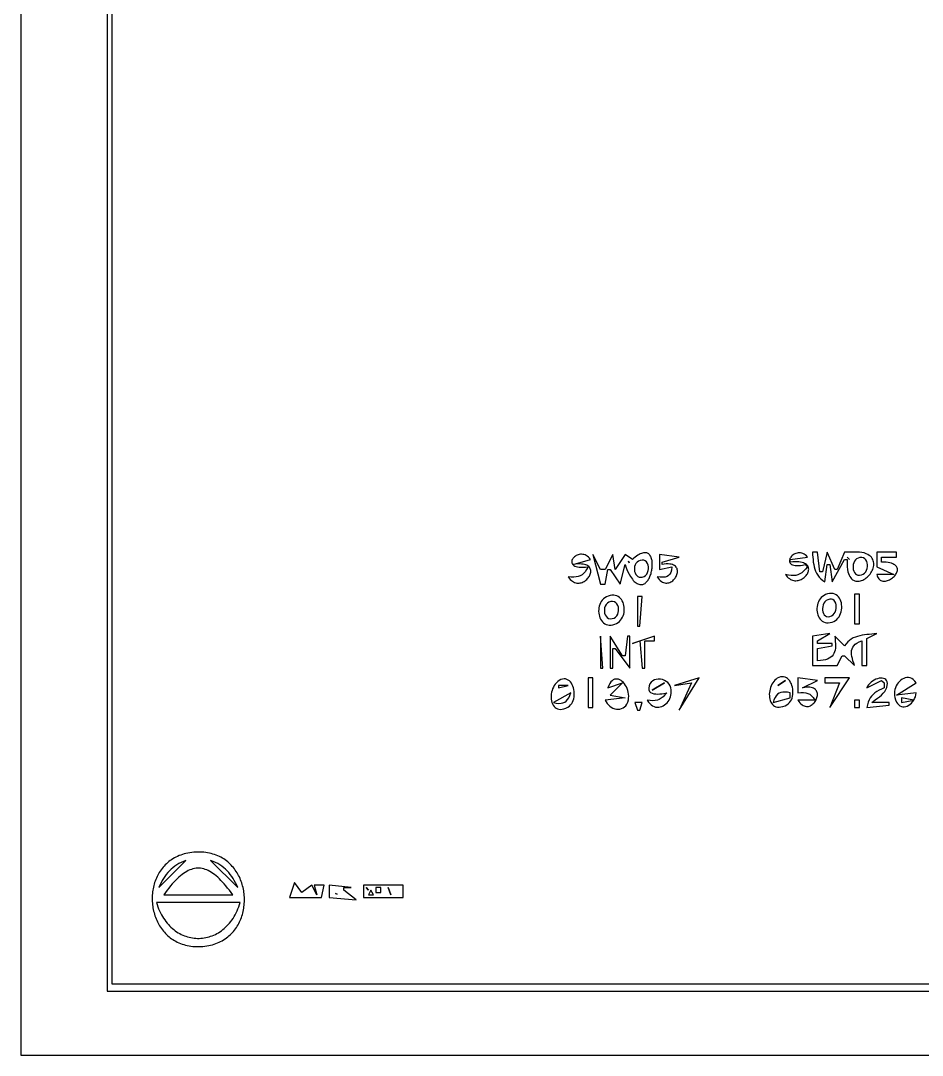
# Model space of a CAD drawing. Extents: x 0 to 1224, y 0 to 792.
# Drawn here: x 0 to 365.5, y 0 to 419.5 of the extents above; entities that cross this region are included whole.
import ezdxf

# ---------------------------------------------------------------- set-up
doc = ezdxf.new("R2010")
doc.units = 0
doc.layers.add('C7', color=7, linetype='CONTINUOUS')

msp = doc.modelspace()

# ---------------------------------------------------------------- linework, layer by layer
at = {"layer": 'C7'}
for points in [[(0, 792), (0, 0), (1224, 0), (1224, 792), (0, 792)], [(35, 748), (35, 26), (1171, 26), (1171, 748), (35, 748)], [(37, 746), (37, 29), (1169, 29), (1169, 746), (37, 746)], [(230, 198), (229.4223, 196.9605), (228.8299, 196.0939), (228.2099, 195.3886), (227.549, 194.833), (226.8344, 194.4157), (226.0531, 194.1251), (225.192, 193.9498), (224.2381, 193.8781), (223.1784, 193.8987), (222, 194), (222.3956, 193.4416), (222.8057, 192.9593), (223.2279, 192.5499), (223.66, 192.2102), (224.0997, 191.9369), (224.5447, 191.7268), (224.9928, 191.5767), (225.4417, 191.4834), (225.8891, 191.4436), (226.3327, 191.4542), (226.7703, 191.512), (227.1996, 191.6136), (227.6184, 191.756), (228.0243, 191.9359), (228.415, 192.15), (228.7885, 192.3951), (229.1422, 192.6682), (229.474, 192.9658), (229.7817, 193.2848), (230.0628, 193.622), (230.3153, 193.9742), (230.5367, 194.3382), (230.7248, 194.7106), (230.8774, 195.0885), (230.9921, 195.4684), (231.0668, 195.8472), (231.099, 196.2216), (231.0867, 196.5885), (231.0274, 196.9447), (230.919, 197.2869), (230.7591, 197.6119), (230.5454, 197.9165), (230.2758, 198.1974), (229.9479, 198.4516), (229.5595, 198.6756), (229.1082, 198.8664), (228.5919, 199.0207), (228.0082, 199.1353), (227.3549, 199.2069), (226.6297, 199.2324), (225.8303, 199.2086), (224.9545, 199.1322), (224, 199), (231, 201), (230.5817, 201.5319), (230.1456, 201.9804), (229.6953, 202.3498), (229.2345, 202.6444), (228.767, 202.8683), (228.2965, 203.026), (227.8266, 203.1216), (227.3611, 203.1595), (226.9037, 203.144), (226.4581, 203.0793), (226.028, 202.9697), (225.6172, 202.8194), (225.2292, 202.6329), (224.8679, 202.4143), (224.5369, 202.1679), (224.24, 201.898), (223.9808, 201.6089), (223.7631, 201.3049), (223.5905, 200.9903), (223.4669, 200.6692), (223.3958, 200.3461), (223.381, 200.0252), (223.4263, 199.7107), (223.5352, 199.407), (223.7116, 199.1183), (223.9592, 198.8489), (224.2815, 198.6032), (224.6825, 198.3853), (225.1657, 198.1995), (225.7348, 198.0502), (226.3936, 197.9416), (227.1459, 197.878), (227.9952, 197.8637), (228.9453, 197.9029), (230, 198)], [(248, 201), (245, 203), (241, 197), (240, 203), (237, 197), (235, 197), (232, 203), (235, 191), (237, 191), (238, 197), (239, 197), (243, 191), (245, 199), (245.3783, 198.0226), (245.7559, 197.0113), (246.1589, 196.001), (246.6132, 195.0267), (247.145, 194.1234), (247.5529, 193.5473), (247.9551, 193.0324), (248.351, 192.5768), (248.7406, 192.1786), (249.1234, 191.836), (249.4992, 191.547), (249.8677, 191.3097), (250.2286, 191.1223), (250.5815, 190.9829), (250.9263, 190.8896), (251.2625, 190.8405), (251.5899, 190.8337), (251.9082, 190.8673), (252.2172, 190.9395), (252.5164, 191.0483), (252.8057, 191.1919), (253.0847, 191.3684), (253.3531, 191.5759), (253.6106, 191.8125), (253.857, 192.0763), (254.0919, 192.3654), (254.3151, 192.678), (254.5262, 193.0122), (254.7249, 193.366), (254.911, 193.7376), (255.0841, 194.1251), (255.244, 194.5267), (255.3904, 194.9403), (255.5229, 195.3642), (255.6414, 195.7964), (255.7454, 196.2351), (255.8346, 196.6784), (255.9089, 197.1244), (255.9678, 197.5711), (256.0112, 198.0168), (256.0386, 198.4595), (256.0499, 198.8974), (256.0446, 199.3285), (256.0226, 199.751), (255.9834, 200.1629), (255.9269, 200.5625), (255.8528, 200.9478), (255.7606, 201.3168), (255.6502, 201.6679), (255.5212, 201.9989), (255.3733, 202.3081), (255.2063, 202.5936), (255.0199, 202.8535), (254.8137, 203.0859), (254.5874, 203.2889), (254.3408, 203.4606), (254.0736, 203.5991), (253.7854, 203.7026), (253.476, 203.7692), (253.1451, 203.7969), (252.7924, 203.784), (252.4175, 203.7284), (252.0203, 203.6283), (251.6003, 203.4819), (251.1574, 203.2872), (250.6911, 203.0424), (250.2012, 202.7455), (249.6875, 202.3947), (249.1496, 201.9881), (248.5871, 201.5238), (248, 201)], [(259, 203), (259, 197), (264, 198), (263.8695, 196.7626), (263.6053, 195.7829), (263.2072, 195.0352), (262.675, 194.4942), (262.0087, 194.1344), (261.2082, 193.9305), (260.2733, 193.8571), (259.2039, 193.8887), (258, 194), (258.4206, 193.4058), (258.8513, 192.899), (259.29, 192.4755), (259.7342, 192.1314), (260.1818, 191.8626), (260.6302, 191.6652), (261.0773, 191.5351), (261.5208, 191.4685), (261.9584, 191.4613), (262.3877, 191.5096), (262.8064, 191.6093), (263.2122, 191.7566), (263.6029, 191.9473), (263.9762, 192.1776), (264.3296, 192.4434), (264.661, 192.7408), (264.968, 193.0658), (265.2483, 193.4144), (265.4996, 193.7826), (265.7197, 194.1665), (265.9061, 194.562), (266.0566, 194.9652), (266.1689, 195.3722), (266.2407, 195.7788), (266.2697, 196.1812), (266.2536, 196.5754), (266.19, 196.9573), (266.0768, 197.3231), (265.9114, 197.6687), (265.6918, 197.9901), (265.4155, 198.2834), (265.0803, 198.5445), (264.6838, 198.7696), (264.2238, 198.9546), (263.6979, 199.0955), (263.1038, 199.1884), (262.4393, 199.2293), (261.702, 199.2141), (260.8897, 199.139), (260, 199), (260, 200), (267, 202), (259, 203)], [(318, 199), (319, 198), (318.1853, 197.055), (317.4011, 196.2701), (316.6288, 195.639), (315.8498, 195.1554), (315.0457, 194.8131), (314.1979, 194.6057), (313.288, 194.5269), (312.2973, 194.5706), (311.2075, 194.7304), (310, 195), (310.3796, 194.4644), (310.7763, 193.9983), (311.1877, 193.5988), (311.6116, 193.2632), (312.0455, 192.9885), (312.4872, 192.7721), (312.9342, 192.6111), (313.3844, 192.5027), (313.8353, 192.4441), (314.2847, 192.4325), (314.7301, 192.4651), (315.1694, 192.5391), (315.6, 192.6517), (316.0198, 192.8001), (316.4264, 192.9814), (316.8174, 193.193), (317.1906, 193.432), (317.5435, 193.6956), (317.874, 193.9809), (318.1795, 194.2853), (318.4579, 194.6058), (318.7068, 194.9397), (318.9238, 195.2842), (319.1066, 195.6365), (319.2529, 195.9937), (319.3604, 196.3531), (319.4268, 196.7119), (319.4496, 197.0673), (319.4267, 197.4164), (319.3555, 197.7565), (319.2339, 198.0847), (319.0595, 198.3983), (318.83, 198.6945), (318.543, 198.9704), (318.1962, 199.2233), (317.7872, 199.4503), (317.3139, 199.6487), (316.7737, 199.8157), (316.1644, 199.9484), (315.4837, 200.044), (314.7293, 200.0998), (313.8987, 200.1129), (312.9897, 200.0806), (312, 200), (312, 201), (319, 202), (318.5328, 202.4818), (318.0557, 202.8768), (317.5721, 203.1899), (317.0855, 203.426), (316.5991, 203.5899), (316.1166, 203.6866), (315.6412, 203.7211), (315.1764, 203.6981), (314.7256, 203.6225), (314.2922, 203.4994), (313.8796, 203.3335), (313.4913, 203.1299), (313.1307, 202.8933), (312.8011, 202.6287), (312.5061, 202.3409), (312.249, 202.035), (312.0332, 201.7157), (311.8622, 201.3881), (311.7393, 201.0569), (311.668, 200.7271), (311.6517, 200.4036), (311.6939, 200.0913), (311.7979, 199.7951), (311.9671, 199.5198), (312.205, 199.2705), (312.515, 199.0519), (312.9005, 198.869), (313.3649, 198.7268), (313.9116, 198.63), (314.5441, 198.5836), (315.2658, 198.5925), (316.08, 198.6616), (316.9903, 198.7958), (318, 199)], [(321, 204), (321.049, 202.9799), (321.1123, 201.9672), (321.1983, 200.9662), (321.3152, 199.9813), (321.4712, 199.0171), (321.6746, 198.078), (321.9337, 197.1683), (322.2567, 196.2926), (322.652, 195.4553), (323.1276, 194.6608), (323.692, 193.9136), (324.3533, 193.2181), (325.1199, 192.5787), (326, 192), (327, 199), (328, 199), (329, 192), (334, 201), (335, 201), (334.9975, 200.0168), (334.9917, 199.0095), (335.0189, 197.997), (335.1155, 196.9988), (335.3179, 196.0339), (335.5595, 195.2958), (335.8378, 194.6452), (336.1496, 194.079), (336.4919, 193.594), (336.8615, 193.187), (337.2552, 192.8548), (337.67, 192.5942), (338.1028, 192.4022), (338.5503, 192.2754), (339.0096, 192.2107), (339.4775, 192.205), (339.9509, 192.255), (340.4266, 192.3576), (340.9016, 192.5097), (341.3727, 192.7079), (341.8368, 192.9492), (342.2908, 193.2304), (342.7316, 193.5483), (343.156, 193.8996), (343.561, 194.2814), (343.9434, 194.6902), (344.3001, 195.1231), (344.6279, 195.5768), (344.9239, 196.0481), (345.1848, 196.5338), (345.4075, 197.0309), (345.5889, 197.536), (345.726, 198.046), (345.8155, 198.5578), (345.8544, 199.0682), (345.8395, 199.5739), (345.7677, 200.0718), (345.636, 200.5588), (345.4412, 201.0316), (345.1801, 201.4871), (344.8497, 201.9221), (344.4468, 202.3334), (343.9684, 202.7178), (343.4112, 203.0723), (342.7723, 203.3935), (341.8934, 203.7054), (340.9571, 203.903), (339.9777, 204.0089), (338.9695, 204.0461), (337.9469, 204.0374), (336.9243, 204.0056), (335.916, 203.9735), (334.9364, 203.964), (334, 204), (331, 197), (330, 197), (327, 204), (325, 196), (324, 196), (323, 204), (321, 204)], [(335, 202), (336, 201), (335, 202)], [(340.1196, 201.8241), (339.4426, 201.6325), (338.8635, 201.2975), (338.3818, 200.8425), (337.9972, 200.2912), (337.7093, 199.6672), (337.5177, 198.9939), (337.4222, 198.2952), (337.4225, 197.5945), (337.5181, 196.9154), (337.7087, 196.2817), (337.994, 195.7168), (338.3737, 195.2443), (338.8474, 194.888), (339.4148, 194.6713), (340.0756, 194.6179), (340.8294, 194.7515), (341.5123, 195.05), (342.0855, 195.4939), (342.5481, 196.0547), (342.8993, 196.704), (343.1384, 197.4135), (343.2647, 198.1547), (343.2773, 198.8994), (343.1755, 199.6191), (342.9585, 200.2855), (342.6256, 200.8701), (342.176, 201.3447), (341.609, 201.6807), (340.9238, 201.85), (340.1196, 201.824)], [(347, 204), (347, 198), (354, 195), (347, 195), (347.1472, 194.444), (347.3336, 193.9563), (347.556, 193.5344), (347.811, 193.1754), (348.0955, 192.8769), (348.4063, 192.636), (348.7401, 192.4503), (349.0938, 192.3169), (349.4641, 192.2332), (349.8478, 192.1966), (350.2417, 192.2045), (350.6427, 192.2541), (351.0473, 192.3428), (351.4526, 192.4679), (351.8552, 192.6268), (352.2519, 192.8169), (352.6395, 193.0354), (353.0148, 193.2798), (353.3747, 193.5473), (353.7157, 193.8352), (354.0349, 194.141), (354.3289, 194.462), (354.5945, 194.7955), (354.8286, 195.1389), (355.0278, 195.4895), (355.1891, 195.8446), (355.3091, 196.2016), (355.3846, 196.5578), (355.4126, 196.9105), (355.3896, 197.2572), (355.3126, 197.5952), (355.1783, 197.9217), (354.9834, 198.2341), (354.7249, 198.5298), (354.3994, 198.8062), (354.0037, 199.0605), (353.5347, 199.2901), (352.9891, 199.4923), (352.3637, 199.6645), (351.6553, 199.804), (350.8607, 199.9082), (349.9767, 199.9744), (349, 200), (349, 202), (355, 202), (355, 204), (347, 204)], [(246.3333, 200.3333), (246.6667, 199.6667), (246.3333, 200.3333)], [(251.0903, 200.6543), (250.4039, 200.3407), (249.8442, 199.9131), (249.4065, 199.3931), (249.0861, 198.8028), (248.8783, 198.1638), (248.7786, 197.4981), (248.7822, 196.8275), (248.8845, 196.1739), (249.0809, 195.559), (249.3668, 195.0048), (249.7375, 194.533), (250.1884, 194.1656), (250.7147, 193.9243), (251.312, 193.831), (251.9755, 193.9076), (252.7006, 194.1759), (253.3143, 194.5907), (253.7964, 195.1428), (254.1494, 195.7985), (254.3755, 196.5242), (254.477, 197.2863), (254.4565, 198.051), (254.3161, 198.7849), (254.0583, 199.4541), (253.6855, 200.0252), (253.1998, 200.4643), (252.6039, 200.738), (251.8998, 200.8125), (251.0902, 200.6543)], [(238.1049, 186.2137), (237.4195, 185.9094), (236.8047, 185.529), (236.2596, 185.0805), (235.7833, 184.5723), (235.375, 184.0123), (235.0336, 183.4089), (234.7584, 182.7701), (234.5484, 182.1042), (234.4027, 181.4193), (234.3204, 180.7235), (234.3007, 180.0251), (234.3425, 179.3322), (234.4451, 178.653), (234.6075, 177.9957), (234.8288, 177.3684), (235.1081, 176.7793), (235.4446, 176.2365), (235.8373, 175.7483), (236.2853, 175.3228), (236.7877, 174.9681), (237.3437, 174.6925), (237.9523, 174.5042), (238.6126, 174.4112), (239.3238, 174.4217), (240.0848, 174.544), (240.895, 174.7862), (241.5804, 175.0904), (242.1952, 175.4708), (242.7402, 175.9193), (243.2165, 176.4276), (243.6249, 176.9875), (243.9662, 177.591), (244.2414, 178.2297), (244.4515, 178.8957), (244.5972, 179.5806), (244.6794, 180.2764), (244.6992, 180.9748), (244.6573, 181.6677), (244.5548, 182.3468), (244.3923, 183.0042), (244.171, 183.6315), (243.8917, 184.2206), (243.5552, 184.7634), (243.1625, 185.2516), (242.7145, 185.6771), (242.2121, 186.0317), (241.6561, 186.3073), (241.0475, 186.4957), (240.3872, 186.5887), (239.676, 186.5781), (238.915, 186.4558), (238.1049, 186.2137)], [(250, 186), (250, 174), (251, 174), (252, 186), (250, 186)], [(327.0501, 187.0687), (326.3234, 186.8203), (325.6667, 186.4908), (325.0792, 186.0882), (324.5601, 185.6207), (324.1087, 185.0968), (323.7242, 184.5245), (323.4058, 183.9123), (323.153, 183.2682), (322.9648, 182.6007), (322.8406, 181.918), (322.7796, 181.2282), (322.7811, 180.5397), (322.8443, 179.8608), (322.9685, 179.1997), (323.1529, 178.5647), (323.3968, 177.9639), (323.6995, 177.4058), (324.0602, 176.8985), (324.4782, 176.4503), (324.9527, 176.0695), (325.483, 175.7643), (326.0683, 175.543), (326.7079, 175.4139), (327.4011, 175.3851), (328.1471, 175.4651), (328.9452, 175.662), (329.6386, 175.9384), (330.2641, 176.3053), (330.8219, 176.7528), (331.3119, 177.2707), (331.7343, 177.8492), (332.0892, 178.4782), (332.3766, 179.1478), (332.5968, 179.848), (332.7498, 180.5688), (332.8357, 181.3002), (332.8546, 182.0323), (332.8066, 182.7551), (332.6918, 183.4586), (332.5103, 184.1328), (332.2622, 184.7677), (331.9476, 185.3534), (331.5667, 185.8798), (331.1195, 186.3371), (330.6061, 186.7152), (330.0266, 187.0041), (329.3812, 187.1939), (328.6699, 187.2745), (327.8928, 187.2361), (327.0501, 187.0686)], [(327.1736, 184.7438), (326.5235, 184.3606), (325.996, 183.859), (325.5876, 183.2646), (325.2948, 182.6027), (325.1143, 181.8991), (325.0425, 181.179), (325.0762, 180.4682), (325.2117, 179.7922), (325.4457, 179.1763), (325.7748, 178.6463), (326.1955, 178.2275), (326.7044, 177.9456), (327.2981, 177.826), (327.9731, 177.8942), (328.726, 178.1759), (329.3139, 178.5747), (329.7918, 179.1055), (330.1601, 179.7379), (330.4196, 180.4417), (330.5709, 181.1865), (330.6147, 181.9421), (330.5516, 182.6783), (330.3823, 183.3648), (330.1075, 183.9712), (329.7279, 184.4674), (329.244, 184.823), (328.6565, 185.0077), (327.9661, 184.9914), (327.1736, 184.7438)], [(338, 187), (338, 175), (340, 175), (340, 187), (338, 187)], [(239.1698, 183.9398), (238.4377, 183.7055), (237.8289, 183.3099), (237.3425, 182.7833), (236.9776, 182.1563), (236.7334, 181.4592), (236.609, 180.7226), (236.6037, 179.9768), (236.7166, 179.2524), (236.9469, 178.5798), (237.2938, 177.9895), (237.7564, 177.5119), (238.3338, 177.1775), (239.0254, 177.0167), (239.8302, 177.0601), (240.5621, 177.2943), (241.1709, 177.6899), (241.6573, 178.2165), (242.0222, 178.8435), (242.2664, 179.5406), (242.3907, 180.2772), (242.396, 181.023), (242.2831, 181.7474), (242.0528, 182.42), (241.706, 183.0103), (241.2434, 183.4879), (240.666, 183.8223), (239.9744, 183.9831), (239.1697, 183.9398)], [(235, 170), (235, 157), (236, 157), (235, 170)], [(239, 170), (239, 157), (240, 157), (240, 165), (241, 165), (247, 157), (247, 170), (246, 170), (245, 162), (244, 162), (239, 170)], [(248, 167), (251, 168), (252, 157), (253, 157), (253, 168), (257, 168), (257, 170), (248, 167)], [(328, 171), (321, 170), (321, 158), (331, 158), (333, 162), (334, 162), (338, 158), (337.6843, 158.9853), (337.3979, 159.9361), (337.154, 160.8505), (336.9654, 161.7268), (336.8453, 162.5632), (336.8068, 163.3579), (336.8628, 164.1091), (337.0265, 164.815), (337.3109, 165.4739), (337.729, 166.0839), (338.2939, 166.6433), (339.0187, 167.1503), (339.9163, 167.6031), (341, 168), (341, 158), (343, 158), (343, 169), (347, 171), (345.9915, 170.8831), (344.9854, 170.7804), (343.9858, 170.6814), (342.9968, 170.5758), (342.0225, 170.4531), (341.0671, 170.303), (340.1347, 170.1151), (339.2295, 169.8788), (338.3555, 169.5839), (337.517, 169.22), (336.7179, 168.7765), (335.9626, 168.2432), (335.2551, 167.6096), (334.5995, 166.8653), (334, 166), (330, 170), (330.1413, 168.8925), (330.2429, 167.8505), (330.2989, 166.8738), (330.3035, 165.9624), (330.2507, 165.116), (330.1347, 164.3347), (329.9495, 163.6183), (329.6893, 162.9666), (329.3482, 162.3797), (328.9202, 161.8573), (328.3996, 161.3994), (327.7805, 161.0059), (327.0568, 160.6766), (326.2229, 160.4115), (325.2726, 160.2104), (324.2003, 160.0733), (323, 160), (323, 165), (329, 166), (329, 167), (323, 167), (323, 168), (328, 171)], [(218.287, 151.9529), (217.6975, 151.536), (217.1674, 151.0517), (216.6964, 150.5085), (216.2845, 149.9148), (215.9314, 149.2791), (215.6369, 148.6098), (215.4011, 147.9154), (215.2237, 147.2043), (215.1045, 146.4849), (215.0435, 145.7658), (215.0404, 145.0553), (215.0952, 144.3619), (215.2077, 143.6941), (215.3776, 143.0603), (215.605, 142.469), (215.8897, 141.9286), (216.2314, 141.4475), (216.6301, 141.0343), (217.0856, 140.6973), (217.5978, 140.445), (218.1665, 140.2859), (218.7915, 140.2284), (219.4728, 140.281), (220.2102, 140.4521), (221.0035, 140.7501), (221.8526, 141.1836), (222.4347, 141.5841), (222.9381, 142.064), (223.3649, 142.6128), (223.7171, 143.2205), (223.9967, 143.8766), (224.206, 144.5711), (224.3469, 145.2936), (224.4214, 146.034), (224.4318, 146.7819), (224.3799, 147.5272), (224.268, 148.2597), (224.0981, 148.969), (223.8722, 149.645), (223.5925, 150.2774), (223.2609, 150.856), (222.8796, 151.3706), (222.4506, 151.8108), (221.9761, 152.1666), (221.458, 152.4275), (220.8984, 152.5835), (220.2994, 152.6243), (219.6632, 152.5396), (218.9917, 152.3192), (218.287, 151.9529)], [(230, 153), (230, 141), (232, 141), (232, 153), (230, 153)], [(238, 149), (244, 151), (239, 146), (245, 145), (237, 144), (237.3192, 143.2767), (237.7355, 142.6232), (238.2352, 142.0437), (238.8047, 141.5424), (239.4304, 141.1235), (240.0985, 140.7914), (240.7954, 140.5501), (241.5076, 140.404), (242.2212, 140.3573), (242.9227, 140.4142), (243.5984, 140.5789), (244.2346, 140.8557), (244.8178, 141.2489), (245.3342, 141.7626), (245.7702, 142.4011), (246.1121, 143.1686), (246.3464, 144.0694), (246.4472, 144.8656), (246.4655, 145.6614), (246.4069, 146.4491), (246.2773, 147.2212), (246.0824, 147.9704), (245.8279, 148.6891), (245.5198, 149.3698), (245.1637, 150.0052), (244.7655, 150.5876), (244.3309, 151.1096), (243.8656, 151.5638), (243.3756, 151.9427), (242.8665, 152.2387), (242.3442, 152.4445), (241.8143, 152.5525), (241.2828, 152.5553), (240.7553, 152.4453), (240.2378, 152.2152), (239.7358, 151.8574), (239.2553, 151.3644), (238.8019, 150.7288), (238.3816, 149.9432), (238, 149)], [(262, 147), (261.1652, 146.0966), (260.3859, 145.3551), (259.6324, 144.767), (258.8753, 144.3242), (258.0849, 144.0184), (257.2318, 143.8413), (256.2862, 143.7847), (255.2188, 143.8403), (254, 144), (254.4897, 143.2275), (255.0186, 142.5854), (255.58, 142.0681), (256.1675, 141.6696), (256.7743, 141.3843), (257.3939, 141.2063), (258.0198, 141.1299), (258.6454, 141.1493), (259.264, 141.2587), (259.8692, 141.4523), (260.4543, 141.7244), (261.0127, 142.0691), (261.538, 142.4807), (262.0234, 142.9535), (262.4625, 143.4816), (262.8486, 144.0593), (263.1752, 144.6807), (263.4357, 145.3402), (263.6235, 146.0319), (263.7321, 146.75), (263.7548, 147.4888), (263.6851, 148.2426), (263.5164, 149.0054), (263.2422, 149.7716), (262.8387, 150.4871), (262.301, 151.1046), (261.6543, 151.6184), (260.9238, 152.0231), (260.1348, 152.313), (259.3126, 152.4825), (258.4825, 152.5261), (257.6698, 152.4382), (256.8997, 152.2131), (256.1976, 151.8454), (255.5886, 151.3294), (255.0982, 150.6595), (254.7515, 149.8302), (254.5809, 148.8962), (254.6505, 148.1442), (254.9278, 147.5571), (255.3804, 147.1178), (255.976, 146.8092), (256.6821, 146.6144), (257.4664, 146.5161), (258.2965, 146.4974), (259.14, 146.5412), (259.9644, 146.6304), (260.7375, 146.748), (261.4268, 146.8769), (262, 147)], [(265, 150), (272, 151), (267, 140), (275, 153), (265, 150)], [(307.294, 153.1991), (306.7233, 152.9163), (306.1952, 152.5553), (305.7105, 152.1239), (305.2703, 151.6303), (304.8758, 151.0826), (304.5279, 150.4888), (304.2277, 149.8572), (303.9764, 149.1957), (303.7749, 148.5125), (303.6243, 147.8158), (303.5258, 147.1135), (303.4803, 146.4139), (303.489, 145.725), (303.5528, 145.055), (303.6729, 144.4119), (303.8504, 143.8038), (304.0863, 143.2389), (304.3816, 142.7253), (304.7375, 142.271), (305.155, 141.8842), (305.6351, 141.573), (306.179, 141.3454), (306.7877, 141.2097), (307.4622, 141.1739), (308.2038, 141.2461), (309.0133, 141.4343), (309.8919, 141.7469), (310.5602, 142.0861), (311.1445, 142.51), (311.6471, 143.0086), (312.0701, 143.572), (312.416, 144.1902), (312.6868, 144.8535), (312.8848, 145.5518), (313.0123, 146.2753), (313.0716, 147.0141), (313.0648, 147.7584), (312.9942, 148.498), (312.8621, 149.2233), (312.6707, 149.9243), (312.4222, 150.5911), (312.1189, 151.2137), (311.7631, 151.7823), (311.357, 152.2871), (310.9028, 152.718), (310.4027, 153.0652), (309.8591, 153.3187), (309.2742, 153.4688), (308.6502, 153.5055), (307.9893, 153.4188), (307.2939, 153.199)], [(307, 150), (310, 152), (307, 150)], [(315, 153), (315, 147), (316.234, 147.0517), (317.3199, 147.0471), (318.2803, 146.9533), (319.1382, 146.7375), (319.9163, 146.3671), (320.6374, 145.8092), (321.3243, 145.0311), (322, 144), (315, 144), (315.4272, 143.3959), (315.8613, 142.8812), (316.3002, 142.4518), (316.7418, 142.1036), (317.1842, 141.8326), (317.6251, 141.6345), (318.0626, 141.5052), (318.4945, 141.4408), (318.9188, 141.437), (319.3335, 141.4897), (319.7364, 141.595), (320.1254, 141.7485), (320.4986, 141.9463), (320.8538, 142.1842), (321.189, 142.4581), (321.502, 142.764), (321.7909, 143.0976), (322.0536, 143.455), (322.2879, 143.8319), (322.4918, 144.2243), (322.6633, 144.6281), (322.8003, 145.0392), (322.9006, 145.4535), (322.9623, 145.8668), (322.9832, 146.275), (322.9613, 146.6741), (322.8946, 147.0599), (322.7809, 147.4284), (322.6181, 147.7753), (322.4043, 148.0967), (322.1373, 148.3884), (321.815, 148.6463), (321.4354, 148.8663), (320.9965, 149.0443), (320.4961, 149.1762), (319.9322, 149.2578), (319.3027, 149.2851), (318.6056, 149.254), (317.8387, 149.1603), (317, 149), (323, 152), (315, 153)], [(326, 153), (326, 151), (332, 151), (328, 141), (336, 153), (326, 153)], [(343, 149), (349, 152), (350, 151), (350, 149), (348.9367, 148.5074), (347.9634, 148.0079), (347.0784, 147.4882), (346.2803, 146.9348), (345.5675, 146.3344), (344.9387, 145.6738), (344.3922, 144.9395), (343.9266, 144.1183), (343.5403, 143.1969), (343.232, 142.1619), (343, 141), (352, 142), (352, 143), (345, 143), (345.6886, 143.5549), (346.4578, 144.1372), (347.2718, 144.7492), (348.0953, 145.3929), (348.8925, 146.0707), (349.6281, 146.7846), (350.2665, 147.5368), (350.7721, 148.3296), (351.1095, 149.1651), (351.2947, 150.041), (351.331, 150.7919), (351.2325, 151.4226), (351.0136, 151.9376), (350.6885, 152.3418), (350.2716, 152.6399), (349.7772, 152.8365), (349.2195, 152.9363), (348.6128, 152.9442), (347.9715, 152.8648), (347.3099, 152.7028), (346.6422, 152.4629), (345.9828, 152.1499), (345.3459, 151.7685), (344.7458, 151.3234), (344.1969, 150.8192), (343.7134, 150.2608), (343.3097, 149.6528), (343, 149)], [(363, 147), (355, 146), (363, 151), (362.4271, 151.7424), (361.8234, 152.3197), (361.1964, 152.741), (360.5538, 153.0157), (359.9032, 153.153), (359.2521, 153.1623), (358.6081, 153.0528), (357.9788, 152.834), (357.3717, 152.515), (356.7945, 152.1051), (356.2548, 151.6138), (355.7601, 151.0502), (355.3179, 150.4237), (354.936, 149.7436), (354.6219, 149.0191), (354.3831, 148.2597), (354.2273, 147.4745), (354.1619, 146.6729), (354.1948, 145.8643), (354.3333, 145.0578), (354.6307, 144.0745), (355.0013, 143.2522), (355.4352, 142.5838), (355.9226, 142.0622), (356.4537, 141.6801), (357.0189, 141.4306), (357.6081, 141.3065), (358.2118, 141.3006), (358.82, 141.4058), (359.423, 141.615), (360.011, 141.921), (360.5742, 142.3167), (361.1028, 142.7951), (361.5871, 143.3488), (362.0171, 143.9709), (362.3832, 144.6542), (362.6756, 145.3916), (362.8844, 146.1759), (363, 147)], [(216, 143), (217.1322, 142.7895), (218.1437, 142.6964), (219.0437, 142.7274), (219.8415, 142.8895), (220.5463, 143.1895), (221.1674, 143.6343), (221.714, 144.2309), (222.1955, 144.9861), (222.6211, 145.9068), (223, 147), (216, 143)], [(218, 150), (218, 149), (222, 150), (218, 150)], [(256, 148), (261, 151), (256, 148)], [(305, 143), (312, 145), (312, 147), (310.8677, 147.2103), (309.8562, 147.3035), (308.9562, 147.2724), (308.1584, 147.1104), (307.4536, 146.8104), (306.8325, 146.3655), (306.2859, 145.769), (305.8044, 145.0138), (305.3788, 144.0931), (305, 143)], [(249, 143), (250, 140), (251, 140), (252, 143), (249, 143)], [(338, 144), (338, 141), (340, 141), (340, 144), (338, 144)], [(357, 145), (357, 143), (362, 144), (357, 145)], [(71, 82.402), (70.1602, 82.3468), (69.3413, 82.2637), (68.5433, 82.1531), (67.7661, 82.0157), (67.0097, 81.8523), (66.2741, 81.6636), (65.5592, 81.4501), (64.8649, 81.2126), (64.1913, 80.9517), (63.5383, 80.6682), (62.9059, 80.3626), (62.294, 80.0357), (61.7026, 79.6882), (61.1316, 79.3206), (60.5811, 78.9338), (60.0509, 78.5283), (59.5411, 78.1048), (59.0516, 77.6641), (58.5824, 77.2068), (58.1333, 76.7335), (57.7045, 76.245), (57.2958, 75.7418), (56.9073, 75.2248), (56.5388, 74.6945), (56.1903, 74.1517), (55.8619, 73.597), (55.5534, 73.0311), (55.2649, 72.4546), (54.9962, 71.8683), (54.7474, 71.2727), (54.5184, 70.6687), (54.3092, 70.0568), (54.1198, 69.4378), (53.95, 68.8123), (53.7999, 68.181), (53.6694, 67.5445), (53.5585, 66.9036), (53.4672, 66.2588), (53.3954, 65.611), (53.343, 64.9607), (53.3101, 64.3087), (53.2966, 63.6555), (53.3025, 63.002), (53.3277, 62.3487), (53.3722, 61.6964), (53.4359, 61.0456), (53.5189, 60.3972), (53.621, 59.7517), (53.7422, 59.1098), (53.8826, 58.4722), (54.042, 57.8397), (54.2205, 57.2127), (54.4179, 56.5922), (54.6343, 55.9786), (54.8697, 55.3727), (55.1238, 54.7752), (55.3969, 54.1867), (55.6887, 53.6079), (55.9993, 53.0395), (56.3286, 52.4821), (56.6766, 51.9365), (57.0433, 51.4033), (57.4285, 50.8831), (57.8324, 50.3767), (58.2548, 49.8848), (58.6957, 49.4079), (59.155, 48.9469), (59.6328, 48.5023), (60.129, 48.0748), (60.6435, 47.6651), (61.1763, 47.2739), (61.7274, 46.9019), (62.2968, 46.5497), (62.8843, 46.2179), (63.49, 45.9074), (64.1138, 45.6187), (64.7558, 45.3526), (65.4157, 45.1097), (66.0937, 44.8906), (66.7897, 44.6961), (67.5036, 44.5268), (68.2354, 44.3834), (68.985, 44.2666), (69.7525, 44.177), (70.5378, 44.1154), (71.3408, 44.0824), (72.1615, 44.0786), (73, 44.1049), (73.8351, 44.1604), (74.6496, 44.244), (75.4436, 44.355), (76.2171, 44.4927), (76.9701, 44.6564), (77.7026, 44.8455), (78.4147, 45.0593), (79.1064, 45.297), (79.7777, 45.5581), (80.4287, 45.8419), (81.0594, 46.1476), (81.6698, 46.4747), (82.26, 46.8224), (82.8299, 47.19), (83.3797, 47.5769), (83.9093, 47.9825), (84.4187, 48.406), (84.9081, 48.8467), (85.3774, 49.3041), (85.8266, 49.7773), (86.2559, 50.2658), (86.6652, 50.7689), (87.0545, 51.2859), (87.4239, 51.8161), (87.7734, 52.3588), (88.103, 52.9134), (88.4128, 53.4792), (88.7029, 54.0555), (88.9731, 54.6417), (89.2236, 55.2371), (89.4544, 55.8409), (89.6655, 56.4526), (89.857, 57.0715), (90.0288, 57.6968), (90.1811, 58.3279), (90.3138, 58.9642), (90.427, 59.6049), (90.5206, 60.2494), (90.5948, 60.897), (90.6496, 61.5471), (90.6849, 62.1989), (90.7008, 62.8518), (90.6974, 63.5051), (90.6747, 64.1582), (90.6327, 64.8103), (90.5714, 65.4608), (90.4909, 66.109), (90.3912, 66.7543), (90.2723, 67.3959), (90.1343, 68.0333), (89.9772, 68.6656), (89.801, 69.2923), (89.6057, 69.9127), (89.3914, 70.5261), (89.1581, 71.1317), (88.9058, 71.7291), (88.6347, 72.3174), (88.3446, 72.896), (88.0356, 73.4643), (87.7078, 74.0215), (87.3612, 74.567), (86.9958, 75.1001), (86.6116, 75.6201), (86.2087, 76.1264), (85.7872, 76.6183), (85.3469, 77.095), (84.888, 77.5561), (84.4106, 78.0006), (83.9145, 78.4281), (83.3999, 78.8378), (82.8668, 79.229), (82.3152, 79.6011), (81.7451, 79.9533), (81.1566, 80.2851), (80.5498, 80.5957), (79.9245, 80.8845), (79.2809, 81.1508), (78.619, 81.394), (77.9389, 81.6132), (77.2405, 81.808), (76.5239, 81.9775), (75.789, 82.1211), (75.0361, 82.2382), (74.265, 82.3281), (73.4758, 82.3901), (72.6685, 82.4235), (71.8432, 82.4277), (71, 82.402)], [(56, 68), (67, 79), (65.9858, 78.6228), (65.0265, 78.2009), (64.1195, 77.735), (63.2625, 77.2259), (62.4531, 76.6741), (61.6889, 76.0806), (60.9674, 75.4459), (60.2862, 74.7708), (59.643, 74.0559), (59.0353, 73.3021), (58.4607, 72.51), (57.9168, 71.6803), (57.4012, 70.8137), (56.9114, 69.911), (56.4452, 68.9728), (56, 68)], [(58, 65), (86, 65), (85.2917, 65.9879), (84.5915, 66.9288), (83.8992, 67.8226), (83.2142, 68.6695), (82.5362, 69.4692), (81.8647, 70.2219), (81.1994, 70.9276), (80.5399, 71.5862), (79.8857, 72.1978), (79.2366, 72.7624), (78.592, 73.2799), (77.9516, 73.7503), (77.3149, 74.1737), (76.6817, 74.5501), (76.0514, 74.8794), (75.4237, 75.1617), (74.7982, 75.3969), (74.1745, 75.5851), (73.5522, 75.7262), (72.9309, 75.8203), (72.3102, 75.8673), (71.6897, 75.8673), (71.069, 75.8203), (70.4477, 75.7262), (69.8254, 75.5851), (69.2017, 75.3969), (68.5762, 75.1617), (67.9485, 74.8794), (67.3182, 74.5501), (66.685, 74.1737), (66.0483, 73.7503), (65.4079, 73.2799), (64.7633, 72.7624), (64.1142, 72.1978), (63.46, 71.5862), (62.8005, 70.9276), (62.1352, 70.2219), (61.4637, 69.4692), (60.7857, 68.6695), (60.1007, 67.8226), (59.4084, 66.9288), (58.7082, 65.9879), (58, 65)], [(77, 79), (88, 68), (87.5547, 68.9728), (87.0884, 69.911), (86.5987, 70.8137), (86.0831, 71.6803), (85.5391, 72.51), (84.9645, 73.3021), (84.3568, 74.0559), (83.7136, 74.7708), (83.0324, 75.4459), (82.311, 76.0806), (81.5467, 76.6741), (80.7373, 77.2259), (79.8804, 77.735), (78.9734, 78.2009), (78.0141, 78.6228), (77, 79)], [(111, 70), (109, 64), (122, 64), (123, 69), (119, 69), (120, 65), (118, 69), (114, 66), (111, 70)], [(125, 69), (125, 64), (136, 63), (131, 67), (131, 68), (134, 68), (125, 69)], [(139, 69), (139, 64), (155, 64), (155, 69), (139, 69)], [(140, 68), (141, 67), (140, 68)], [(144, 68), (144, 66), (146, 66), (146, 68), (144, 68)], [(149, 68), (150, 65), (149, 68)], [(127.6667, 65.6667), (128.3333, 65.3333), (127.6667, 65.6667)], [(142, 67), (141, 65), (143, 65), (142, 67)], [(55, 62), (55.2828, 61.09), (55.5904, 60.2093), (55.9221, 59.3579), (56.277, 58.5358), (56.6543, 57.743), (57.0532, 56.9795), (57.4728, 56.2453), (57.9124, 55.5404), (58.3712, 54.8648), (58.8482, 54.2186), (59.3428, 53.6017), (59.8541, 53.014), (60.3812, 52.4557), (60.9234, 51.9268), (61.4799, 51.4271), (62.0498, 50.9568), (62.6324, 50.5159), (63.2267, 50.1042), (63.8321, 49.722), (64.4476, 49.369), (65.0725, 49.0454), (65.706, 48.7512), (66.3472, 48.4863), (66.9953, 48.2508), (67.6496, 48.0447), (68.3091, 47.8679), (68.9732, 47.7205), (69.6409, 47.6024), (70.3115, 47.5137), (70.9841, 47.4544), (71.6579, 47.4245), (72.3322, 47.424), (73.0061, 47.4529), (73.6787, 47.5111), (74.3494, 47.5988), (75.0172, 47.7158), (75.6813, 47.8622), (76.341, 48.0381), (76.9954, 48.2434), (77.6437, 48.478), (78.285, 48.7421), (78.9187, 49.0356), (79.5438, 49.3585), (80.1596, 49.7109), (80.7652, 50.0926), (81.3599, 50.5038), (81.9427, 50.9444), (82.5129, 51.4145), (83.0697, 51.914), (83.6123, 52.443), (84.1398, 53.0013), (84.6515, 53.5892), (85.1465, 54.2065), (85.624, 54.8532), (86.0831, 55.5294), (86.5232, 56.2351), (86.9433, 56.9702), (87.3427, 57.7348), (87.7206, 58.5289), (88.076, 59.3524), (88.4083, 60.2055), (88.7165, 61.088), (89, 62), (55, 62)]]:
    msp.add_lwpolyline(points, dxfattribs=at)

doc.saveas('drawing.dxf')
